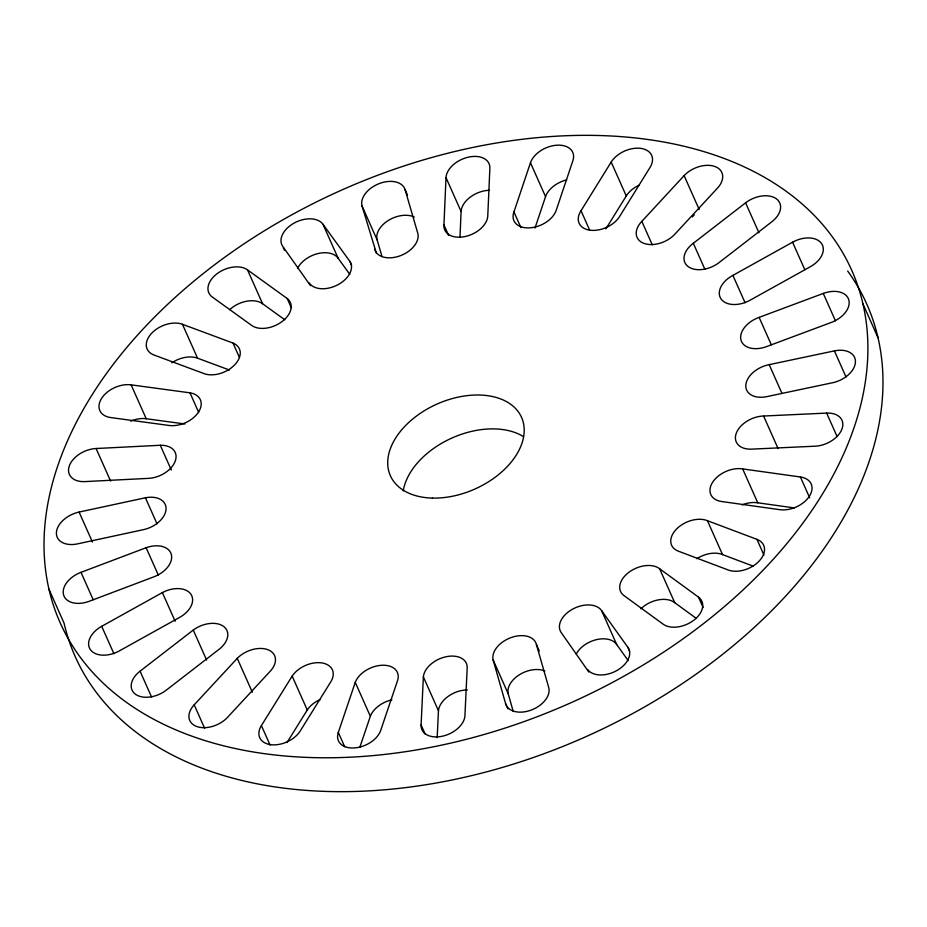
<?xml version="1.0" encoding="UTF-8"?>
<svg xmlns="http://www.w3.org/2000/svg" width="927" height="927" viewBox="0 0 927 927"><rect width="100%" height="100%" fill="white"/><g stroke="black" fill="none" stroke-linecap="round" stroke-linejoin="round"><path stroke-width="1.39" d="M443.952 224.913L446.014 177.648A23.071 14.959 -24 0 1 468.714 157.08A23.071 14.959 -24 0 1 489.873 168.308L487.753 216.362A23.071 14.959 -24 0 1 464.543 236.652A23.071 14.959 -24 0 1 443.952 224.913L448.598 235.342M459.977 237.312L461.101 211.541L446.014 177.648M421.09 724.972L423.372 676.884A23.071 14.959 -24 0 1 446.64 656.629A23.071 14.959 -24 0 1 467.162 668.413L464.937 715.702A23.071 14.959 -24 0 1 442.191 736.258A23.071 14.959 -24 0 1 421.09 724.972L425.157 734.103M437.185 737.649L438.459 710.777L423.372 676.884M513.94 211.947L530.464 162.735A23.071 14.959 -24 0 1 557.301 145.18A23.071 14.959 -24 0 1 572.874 160.707L556.061 210.73A23.071 14.959 -24 0 1 528.842 227.903A23.071 14.959 -24 0 1 513.94 211.947L520.904 227.59M534.995 228.065L545.551 196.628A23.071 14.959 -24 0 1 566.71 179.896M338.309 732.411L355.261 682.376A23.071 14.959 -24 0 1 382.492 665.238A23.071 14.959 -24 0 1 397.347 681.229L380.696 730.441A23.071 14.959 -24 0 1 353.824 747.973A23.071 14.959 -24 0 1 338.309 732.411L344.693 746.756M359.803 747.371L370.348 716.27A23.071 14.959 -24 0 1 391.924 699.839M581.02 210.742L611.183 162.063A23.071 14.959 -24 0 1 640.812 148.39A23.071 14.959 -24 0 1 650.024 167.439L619.34 216.93A23.071 14.959 -24 0 1 589.491 230.116A23.071 14.959 -24 0 1 581.02 210.742L589.723 230.29M605.91 228.807L626.27 195.945A23.071 14.959 -24 0 1 639.178 185.168M261.402 725.586L292.167 676.107A23.071 14.959 -24 0 1 322.028 662.944A23.071 14.959 -24 0 1 330.452 682.342L300.209 731.009A23.071 14.959 -24 0 1 270.568 744.648A23.071 14.959 -24 0 1 261.402 725.586L270.105 745.134M286.988 742.573L307.254 709.989A23.071 14.959 -24 0 1 320.441 699.387M641.832 221.368L684.114 175.643A23.071 14.959 -24 0 1 715.041 166.559A23.071 14.959 -24 0 1 717.44 188.158L674.427 234.647A23.071 14.959 -24 0 1 643.454 243.187A23.071 14.959 -24 0 1 641.832 221.368L652.272 244.821M692.318 216.976L694.288 214.844M194.195 704.833L237.254 658.367A23.071 14.959 -24 0 1 268.239 649.839A23.071 14.959 -24 0 1 269.827 671.669L227.497 717.382A23.071 14.959 -24 0 1 196.559 726.444A23.071 14.959 -24 0 1 194.195 704.833L204.647 728.286M140.07 671.171L193.256 630.059A23.071 14.959 -24 0 1 223.824 626.594A23.071 14.959 -24 0 1 218.494 649.769L166.188 690.221A23.071 14.959 -24 0 1 135.504 694.265A23.071 14.959 -24 0 1 140.07 671.171L151.669 697.243M693.315 243.28L745.598 202.816A23.071 14.959 -24 0 1 776.293 198.76A23.071 14.959 -24 0 1 771.739 221.843L718.564 262.978A23.071 14.959 -24 0 1 687.996 266.455A23.071 14.959 -24 0 1 693.315 243.28L704.914 269.34M101.703 626.316L162.376 592.585A23.071 14.959 -24 0 1 190.997 594.358A23.071 14.959 -24 0 1 179.015 617.73L119.34 650.905A23.071 14.959 -24 0 1 90.44 649.723A23.071 14.959 -24 0 1 101.703 626.316L113.894 653.686M732.898 275.389L792.562 242.202A23.071 14.959 -24 0 1 821.473 243.395A23.071 14.959 -24 0 1 810.21 266.802L749.537 300.522A23.071 14.959 -24 0 1 720.916 298.761A23.071 14.959 -24 0 1 732.898 275.389L745.088 302.758M80.997 572.341L146.13 547.718A23.071 14.959 -24 0 1 171.368 554.647A23.071 14.959 -24 0 1 153.314 577.034L89.259 601.275A23.071 14.959 -24 0 1 63.581 594.902A23.071 14.959 -24 0 1 80.997 572.341L93.187 599.711M759.12 317.382L823.269 293.43A23.071 14.959 -24 0 1 848.819 299.942A23.071 14.959 -24 0 1 831.241 322.457L766.026 346.802A23.071 14.959 -24 0 1 740.905 339.722A23.071 14.959 -24 0 1 759.12 317.382L771.31 344.751M79.096 512.075L145.423 497.776A23.071 14.959 -24 0 1 166.014 509.514A23.071 14.959 -24 0 1 142.793 529.804L77.555 543.871A23.071 14.959 -24 0 1 56.408 532.643A23.071 14.959 -24 0 1 79.096 512.075L92.445 542.052M769.178 364.659L834.404 350.881A23.071 14.959 -24 0 1 855.424 362.225A23.071 14.959 -24 0 1 832.597 382.735L766.293 396.733A23.071 14.959 -24 0 1 745.841 384.879A23.071 14.959 -24 0 1 769.178 364.659L781.948 393.338M96.095 448.517L160.29 445.273A23.071 14.959 -24 0 1 175.191 461.229A23.071 14.959 -24 0 1 147.984 478.39L84.832 481.6A23.071 14.959 -24 0 1 69.258 466.072A23.071 14.959 -24 0 1 96.095 448.517L110.603 481.101M763.605 416.026L826.652 413.094A23.071 14.959 -24 0 1 842.075 428.714A23.071 14.959 -24 0 1 815.157 446.188L751.067 449.155A23.071 14.959 -24 0 1 736.316 433.106A23.071 14.959 -24 0 1 763.605 416.026L778.112 448.61M189.977 392.828A23.071 14.959 -24 0 1 198.448 412.202A23.071 14.959 -24 0 1 168.598 425.389L110.719 417.567A23.071 14.959 -24 0 1 101.506 398.517A23.071 14.959 -24 0 1 131.136 384.856L189.977 392.828L198.679 412.376M130.603 421.148A23.071 14.959 -24 0 1 146.223 418.737L184.971 423.987M742.678 468.911L800.395 476.988A23.071 14.959 -24 0 1 809.468 496.107A23.071 14.959 -24 0 1 779.792 509.676L721.113 501.449A23.071 14.959 -24 0 1 712.782 482.005A23.071 14.959 -24 0 1 742.678 468.911L757.765 502.805L794.369 507.926M233.001 343.071A23.071 14.959 -24 0 1 234.624 364.902A23.071 14.959 -24 0 1 203.639 373.454L153.917 354.983A23.071 14.959 -24 0 1 151.53 333.384A23.071 14.959 -24 0 1 182.457 324.288L233.001 343.071L239.386 357.416M171.831 362.828A23.071 14.959 -24 0 1 197.544 358.181L229.467 370.047M756.953 539.363A23.071 14.959 -24 0 1 759.201 561.009A23.071 14.959 -24 0 1 728.251 570.001L677.915 550.997A23.071 14.959 -24 0 1 676.432 529.143A23.071 14.959 -24 0 1 707.428 520.696L756.953 539.363L763.918 555.006M696.872 558.68A23.071 14.959 -24 0 1 722.515 554.578L753.303 566.188M287.208 298.517A23.071 14.959 -24 0 1 281.889 321.692A23.071 14.959 -24 0 1 251.321 325.168L212.26 296.999A23.071 14.959 -24 0 1 216.814 273.905A23.071 14.959 -24 0 1 247.497 269.861L287.208 298.517L291.263 307.637M247.497 269.861L262.596 303.743L284.774 319.757M698.471 597.104A23.071 14.959 -24 0 1 693.802 620.209A23.071 14.959 -24 0 1 663.129 624.161L623.639 595.343A23.071 14.959 -24 0 1 629.085 572.144A23.071 14.959 -24 0 1 659.63 568.761L698.471 597.104L703.118 607.533M659.63 568.761L674.717 602.654L696.42 618.483M310.429 285.586L282.828 246.512A23.071 14.959 -24 0 1 294.091 223.094A23.071 14.959 -24 0 1 323.002 224.288L349.873 261.379L351.611 265.284M323.002 224.288L338.088 258.17L349.838 274.404M588.819 672.075L560.997 632.249A23.071 14.959 -24 0 1 573.083 608.888A23.071 14.959 -24 0 1 601.658 610.742L627.892 647.324L629.63 651.241M601.658 610.742L616.745 644.624L628.228 660.638M862.944 303.882A433.245 280.8 -24 0 1 307.637 757.429A433.245 280.8 -24 0 1 197.289 278.367A433.245 280.8 -24 0 1 862.944 303.882L878.031 337.764M823.269 293.43L835.447 320.8M792.562 242.202L804.752 269.572M834.404 350.881L846.015 376.941M745.598 202.816L758.946 232.793M826.652 413.094L837.104 436.559M684.114 175.643L699.201 209.525M800.395 476.988L809.688 497.845M611.183 162.063L626.27 195.945M707.428 520.696L722.515 554.578M530.464 162.735L545.551 196.628M376.316 252.909L362.063 206.049A23.071 14.959 -24 0 1 379.491 183.488A23.071 14.959 -24 0 1 405.157 189.861L407.486 195.076M362.063 206.049L377.15 239.942L381.994 256.559M507.938 708.854L505.609 703.639L493.118 659.897A23.071 14.959 -24 0 1 511.24 637.521A23.071 14.959 -24 0 1 536.42 644.52L539.317 651.032M493.118 659.897L508.205 693.778L513.28 711.554M283.407 247.81L284.566 250.417M355.261 682.376L370.348 716.27M182.457 324.288L197.544 358.181M292.167 676.107L307.254 709.989M160.29 445.273L171.31 470.035M131.136 384.856L146.223 418.737M237.254 658.367L252.341 692.249M145.423 497.776L157.034 523.848M193.256 630.059L206.605 660.036M146.13 547.718L158.32 575.088M162.376 592.585L175.145 621.264M48.969 589.236L64.056 623.118A433.245 280.8 -24 0 0 587.324 736.038A433.245 280.8 -24 0 0 847.672 271.043M405.157 189.861L417.857 233.523A23.071 14.959 -24 0 1 399.804 255.922A23.071 14.959 -24 0 1 374.578 248.992M536.42 644.52L548.726 687.533A23.071 14.959 -24 0 1 531.229 710.07A23.071 14.959 -24 0 1 505.609 703.639M349.873 261.379A23.071 14.959 -24 0 1 337.892 284.751A23.071 14.959 -24 0 1 309.27 282.978M627.892 647.324A23.071 14.959 -24 0 1 616.525 670.731A23.071 14.959 -24 0 1 587.66 669.468M377.15 239.942A23.071 14.959 -24 0 1 388.494 220.348A23.071 14.959 -24 0 1 414.323 217.08M297.555 268.448A23.071 14.959 -24 0 1 317.532 253.674A23.071 14.959 -24 0 1 338.088 258.17M229.711 309.653A23.071 14.959 -24 0 1 262.596 303.743M438.459 710.777A23.071 14.959 -24 0 1 467.347 689.966M508.205 693.778A23.071 14.959 -24 0 1 519.549 674.659A23.071 14.959 -24 0 1 544.891 671.055M576.212 654.068A23.071 14.959 -24 0 1 596.582 639.618A23.071 14.959 -24 0 1 616.745 644.624M640.893 608.819A23.071 14.959 -24 0 1 674.717 602.654M742.203 504.856A23.071 14.959 -24 0 1 757.765 502.805M461.101 211.541A23.071 14.959 -24 0 1 489.444 190.302M403.257 490.916A71.785 46.524 -24 0 1 451.576 438.181A71.785 46.524 -24 0 1 523.465 436.617M432.411 498.089A71.785 46.524 -24 0 0 523.21 422.191A71.785 46.524 -24 0 0 412.26 419.386A71.785 46.524 -24 0 0 432.411 498.089"/></g></svg>
